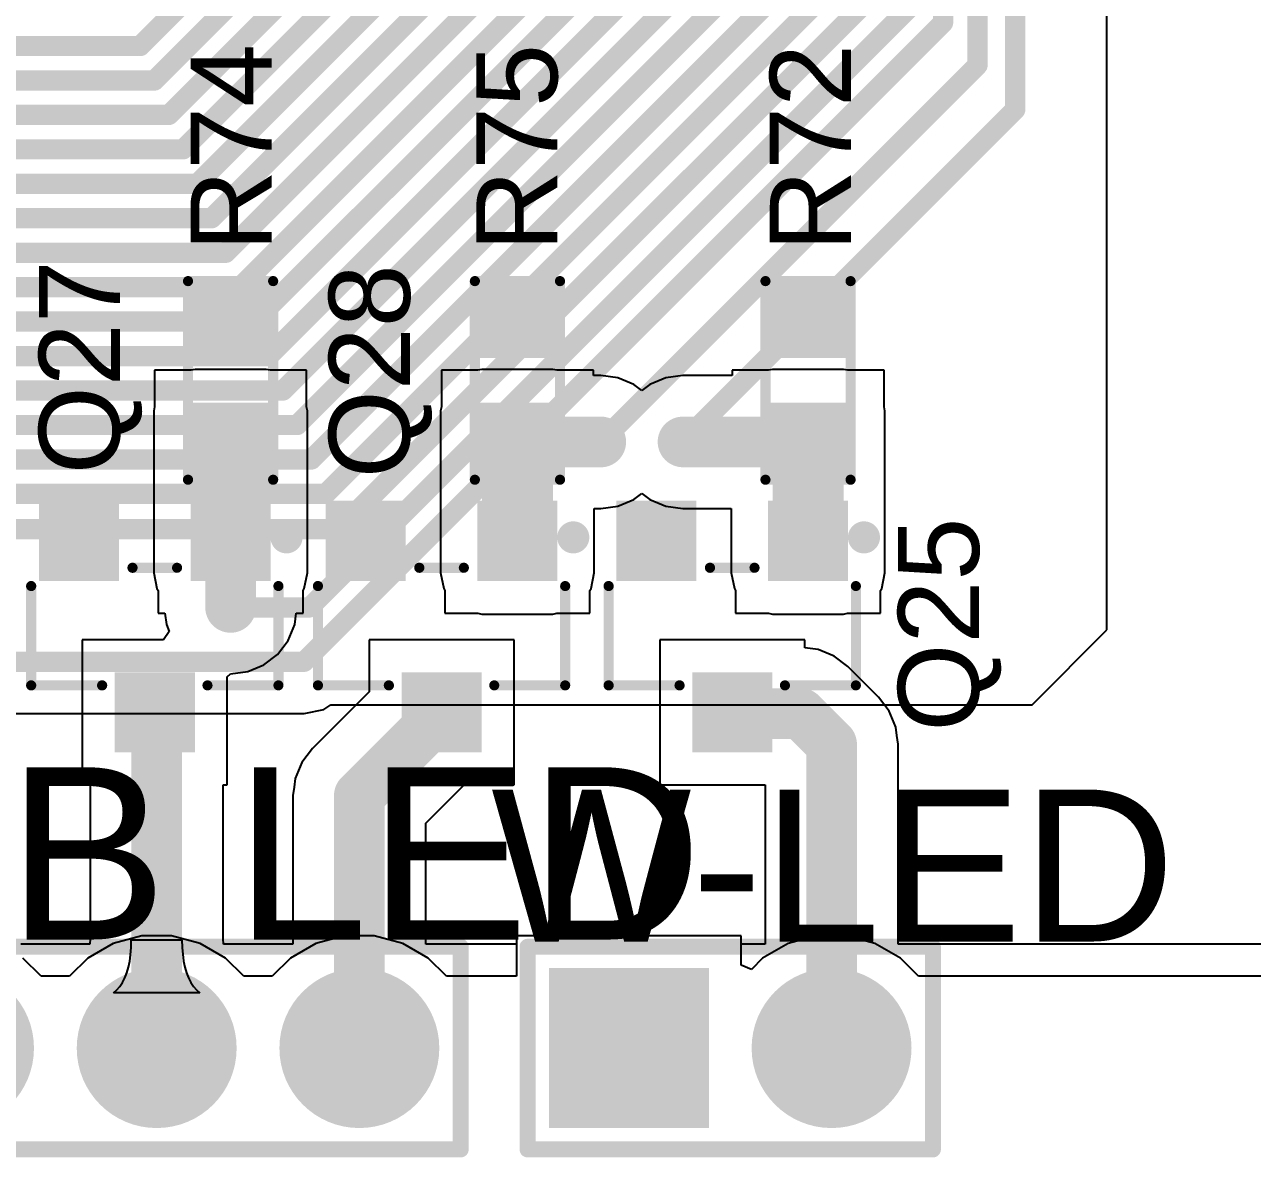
# Model space of a CAD drawing. Header units: millimetres. Extents: x -3 to 5437, y -3 to 5435.
# Drawn here: x 96.95 to 112.34, y -2.68 to 11.52 of the extents above; entities that cross this region are included whole.
import ezdxf

# ---------------------------------------------------------------- set-up
doc = ezdxf.new("R2010")
doc.units = ezdxf.units.MM
for name, color, linetype in [('BottomLayer', 5, 'Continuous'), ('BottomSolder', 6, 'Continuous'), ('MultiLayer', 9, 'Continuous'), ('PadHoleLayer', 156, 'Continuous'), ('TopLayer', 1, 'Continuous'), ('TopOverlay', 2, 'Continuous'), ('TopPaste', 8, 'Continuous'), ('TopSolder', 216, 'Continuous'), ('ViaHoleLayer', 16, 'Continuous')]:
    doc.layers.add(name, color=color, linetype=linetype)
doc.styles.add('Arial', font='', dxfattribs={"height": 0.2})
doc.styles.get('Arial').set_extended_font_data('Arial')

# ---------------------------------------------------------------- blocks, each defined once
blk = doc.blocks.new('SOT23_3_360')
at = {"layer": 'TopLayer'}
for points in [[(0.4, 0.675), (-0.4, 0.675), (-0.4, 1.475), (0.4, 1.475)], [(-0.55, -1.475), (-1.35, -1.475), (-1.35, -0.675), (-0.55, -0.675)], [(1.35, -1.475), (0.55, -1.475), (0.55, -0.675), (1.35, -0.675)]]:
    blk.add_hatch(color=1, dxfattribs=at).paths.add_polyline_path(points)
at = {"layer": 'TopPaste'}
for points in [[(0.4, 0.675), (-0.4, 0.675), (-0.4, 1.475), (0.4, 1.475)], [(-0.55, -1.475), (-1.35, -1.475), (-1.35, -0.675), (-0.55, -0.675)], [(1.35, -1.475), (0.55, -1.475), (0.55, -0.675), (1.35, -0.675)]]:
    blk.add_hatch(color=8, dxfattribs=at).paths.add_polyline_path(points)
at = {"layer": 'TopSolder'}
for points in [[(0.501, 0.573), (-0.502, 0.573), (-0.502, 1.577), (0.501, 1.577)], [(-0.449, -1.577), (-1.452, -1.577), (-1.452, -0.573), (-0.449, -0.573)], [(1.451, -1.577), (0.448, -1.577), (0.448, -0.573), (1.451, -0.573)]]:
    blk.add_hatch(color=216, dxfattribs=at).paths.add_polyline_path(points)
at = {"layer": 'TopOverlay', "const_width": 0.127}
for points in [[(-0.661, 0.737), (-1.55, 0.737)], [(-1.55, 0.737), (-1.55, -0.508)], [(1.549, 0.737), (0.66, 0.737)], [(1.549, 0.737), (1.549, -0.508)], [(0.279, -0.737), (-0.28, -0.737)]]:
    blk.add_lwpolyline(points, dxfattribs=at)
at = {"layer": 'TopOverlay'}
for points, const_width in [([(-1.581, 0.737, 1), (-1.518, 0.737, 1)], 0.0635), ([(-1.581, 0.737, 1), (-1.518, 0.737, 1)], 0.0635), ([(-0.692, 0.737, 1), (-0.629, 0.737, 1)], 0.0635), ([(0.628, 0.737, 1), (0.692, 0.737, 1)], 0.0635), ([(1.517, 0.737, 1), (1.581, 0.737, 1)], 0.0635), ([(1.517, 0.737, 1), (1.581, 0.737, 1)], 0.0635), ([(-1.581, -0.508, 1), (-1.518, -0.508, 1)], 0.0635), ([(1.517, -0.508, 1), (1.581, -0.508, 1)], 0.0635), ([(-0.311, -0.737, 1), (-0.248, -0.737, 1)], 0.0635), ([(0.247, -0.737, 1), (0.311, -0.737, 1)], 0.0635), ([(-1.575, -1.118, 1), (-1.727, -1.118, 1)], 0.25), ([(-1.79, -1.118, 1), (-1.665, -1.118, 1)], 0.125), ([(-1.637, -1.118, 1), (-1.512, -1.118, 1)], 0.125)]:
    blk.add_lwpolyline(points, format="xyb", close=True, dxfattribs=dict(at, const_width=const_width))
blk = doc.blocks.new('SOT23_3_361')
at = {"layer": 'TopLayer'}
for points in [[(0.4, 0.675), (-0.4, 0.675), (-0.4, 1.475), (0.4, 1.475)], [(-0.55, -1.475), (-1.35, -1.475), (-1.35, -0.675), (-0.55, -0.675)], [(1.35, -1.475), (0.55, -1.475), (0.55, -0.675), (1.35, -0.675)]]:
    blk.add_hatch(color=1, dxfattribs=at).paths.add_polyline_path(points)
at = {"layer": 'TopPaste'}
for points in [[(0.4, 0.675), (-0.4, 0.675), (-0.4, 1.475), (0.4, 1.475)], [(-0.55, -1.475), (-1.35, -1.475), (-1.35, -0.675), (-0.55, -0.675)], [(1.35, -1.475), (0.55, -1.475), (0.55, -0.675), (1.35, -0.675)]]:
    blk.add_hatch(color=8, dxfattribs=at).paths.add_polyline_path(points)
at = {"layer": 'TopSolder'}
for points in [[(0.501, 0.573), (-0.502, 0.573), (-0.502, 1.577), (0.501, 1.577)], [(-0.449, -1.577), (-1.452, -1.577), (-1.452, -0.573), (-0.449, -0.573)], [(1.451, -1.577), (0.448, -1.577), (0.448, -0.573), (1.451, -0.573)]]:
    blk.add_hatch(color=216, dxfattribs=at).paths.add_polyline_path(points)
at = {"layer": 'TopOverlay', "const_width": 0.127}
for points in [[(-0.661, 0.737), (-1.55, 0.737)], [(-1.55, 0.737), (-1.55, -0.508)], [(1.549, 0.737), (0.66, 0.737)], [(1.549, 0.737), (1.549, -0.508)], [(0.279, -0.737), (-0.28, -0.737)]]:
    blk.add_lwpolyline(points, dxfattribs=at)
at = {"layer": 'TopOverlay'}
for points, const_width in [([(-1.581, 0.737, 1), (-1.518, 0.737, 1)], 0.0635), ([(-1.581, 0.737, 1), (-1.518, 0.737, 1)], 0.0635), ([(-0.692, 0.737, 1), (-0.629, 0.737, 1)], 0.0635), ([(0.628, 0.737, 1), (0.692, 0.737, 1)], 0.0635), ([(1.517, 0.737, 1), (1.581, 0.737, 1)], 0.0635), ([(1.517, 0.737, 1), (1.581, 0.737, 1)], 0.0635), ([(-1.581, -0.508, 1), (-1.518, -0.508, 1)], 0.0635), ([(1.517, -0.508, 1), (1.581, -0.508, 1)], 0.0635), ([(-0.311, -0.737, 1), (-0.248, -0.737, 1)], 0.0635), ([(0.247, -0.737, 1), (0.311, -0.737, 1)], 0.0635), ([(-1.575, -1.118, 1), (-1.727, -1.118, 1)], 0.25), ([(-1.79, -1.118, 1), (-1.665, -1.118, 1)], 0.125), ([(-1.637, -1.118, 1), (-1.512, -1.118, 1)], 0.125)]:
    blk.add_lwpolyline(points, format="xyb", close=True, dxfattribs=dict(at, const_width=const_width))
blk = doc.blocks.new('RES_0603_395')
at = {"layer": 'TopLayer'}
for points in [[(-0.381, 0.4445), (-0.381, -0.4445), (-1.143, -0.4445), (-1.143, 0.4445)], [(1.143, 0.4445), (1.143, -0.4445), (0.381, -0.4445), (0.381, 0.4445)]]:
    blk.add_hatch(color=1, dxfattribs=at).paths.add_polyline_path(points)
at = {"layer": 'TopPaste'}
for points in [[(-0.381, 0.4445), (-0.381, -0.4445), (-1.143, -0.4445), (-1.143, 0.4445)], [(1.143, 0.4445), (1.143, -0.4445), (0.381, -0.4445), (0.381, 0.4445)]]:
    blk.add_hatch(color=8, dxfattribs=at).paths.add_polyline_path(points)
at = {"layer": 'TopSolder'}
for points in [[(-0.2794, 0.5461), (-0.2794, -0.5461), (-1.2446, -0.5461), (-1.2446, 0.5461)], [(1.2446, 0.5461), (1.2446, -0.5461), (0.2794, -0.5461), (0.2794, 0.5461)]]:
    blk.add_hatch(color=216, dxfattribs=at).paths.add_polyline_path(points)
at = {"layer": 'TopOverlay', "const_width": 0.127}
for points in [[(-1.2446, 0.5334), (-1.2446, -0.5334)], [(-1.2446, 0.5334), (1.2446, 0.5334)], [(1.2446, 0.5334), (1.2446, -0.5334)], [(-1.2446, -0.5334), (1.2446, -0.5334)]]:
    blk.add_lwpolyline(points, dxfattribs=at)
at = {"layer": 'TopOverlay', "const_width": 0.0635}
for points in [[(-1.27635, 0.5334, 1), (-1.21285, 0.5334, 1)], [(-1.27635, 0.5334, 1), (-1.21285, 0.5334, 1)], [(1.21285, 0.5334, 1), (1.27635, 0.5334, 1)], [(1.21285, 0.5334, 1), (1.27635, 0.5334, 1)], [(-1.27635, -0.5334, 1), (-1.21285, -0.5334, 1)], [(-1.27635, -0.5334, 1), (-1.21285, -0.5334, 1)], [(1.21285, -0.5334, 1), (1.27635, -0.5334, 1)], [(1.21285, -0.5334, 1), (1.27635, -0.5334, 1)]]:
    blk.add_lwpolyline(points, format="xyb", close=True, dxfattribs=at)
blk = doc.blocks.new('RES_0603_396')
at = {"layer": 'TopLayer'}
for points in [[(-0.381, 0.4445), (-0.381, -0.4445), (-1.143, -0.4445), (-1.143, 0.4445)], [(1.143, 0.4445), (1.143, -0.4445), (0.381, -0.4445), (0.381, 0.4445)]]:
    blk.add_hatch(color=1, dxfattribs=at).paths.add_polyline_path(points)
at = {"layer": 'TopPaste'}
for points in [[(-0.381, 0.4445), (-0.381, -0.4445), (-1.143, -0.4445), (-1.143, 0.4445)], [(1.143, 0.4445), (1.143, -0.4445), (0.381, -0.4445), (0.381, 0.4445)]]:
    blk.add_hatch(color=8, dxfattribs=at).paths.add_polyline_path(points)
at = {"layer": 'TopSolder'}
for points in [[(-0.2794, 0.5461), (-0.2794, -0.5461), (-1.2446, -0.5461), (-1.2446, 0.5461)], [(1.2446, 0.5461), (1.2446, -0.5461), (0.2794, -0.5461), (0.2794, 0.5461)]]:
    blk.add_hatch(color=216, dxfattribs=at).paths.add_polyline_path(points)
at = {"layer": 'TopOverlay', "const_width": 0.127}
for points in [[(-1.2446, 0.5334), (1.2446, 0.5334)], [(-1.2446, 0.5334), (-1.2446, -0.5334)], [(1.2446, 0.5334), (1.2446, -0.5334)], [(-1.2446, -0.5334), (1.2446, -0.5334)]]:
    blk.add_lwpolyline(points, dxfattribs=at)
at = {"layer": 'TopOverlay', "const_width": 0.0635}
for points in [[(-1.27635, 0.5334, 1), (-1.21285, 0.5334, 1)], [(-1.27635, 0.5334, 1), (-1.21285, 0.5334, 1)], [(1.21285, 0.5334, 1), (1.27635, 0.5334, 1)], [(1.21285, 0.5334, 1), (1.27635, 0.5334, 1)], [(-1.27635, -0.5334, 1), (-1.21285, -0.5334, 1)], [(-1.27635, -0.5334, 1), (-1.21285, -0.5334, 1)], [(1.21285, -0.5334, 1), (1.27635, -0.5334, 1)], [(1.21285, -0.5334, 1), (1.27635, -0.5334, 1)]]:
    blk.add_lwpolyline(points, format="xyb", close=True, dxfattribs=at)
blk = doc.blocks.new('RES_0603_398')
at = {"layer": 'TopLayer'}
for points in [[(-0.381, 0.4445), (-0.381, -0.4445), (-1.143, -0.4445), (-1.143, 0.4445)], [(1.143, 0.4445), (1.143, -0.4445), (0.381, -0.4445), (0.381, 0.4445)]]:
    blk.add_hatch(color=1, dxfattribs=at).paths.add_polyline_path(points)
at = {"layer": 'TopPaste'}
for points in [[(-0.381, 0.4445), (-0.381, -0.4445), (-1.143, -0.4445), (-1.143, 0.4445)], [(1.143, 0.4445), (1.143, -0.4445), (0.381, -0.4445), (0.381, 0.4445)]]:
    blk.add_hatch(color=8, dxfattribs=at).paths.add_polyline_path(points)
at = {"layer": 'TopSolder'}
for points in [[(-0.2794, 0.5461), (-0.2794, -0.5461), (-1.2446, -0.5461), (-1.2446, 0.5461)], [(1.2446, 0.5461), (1.2446, -0.5461), (0.2794, -0.5461), (0.2794, 0.5461)]]:
    blk.add_hatch(color=216, dxfattribs=at).paths.add_polyline_path(points)
at = {"layer": 'TopOverlay', "const_width": 0.127}
for points in [[(-1.2446, 0.5334), (1.2446, 0.5334)], [(-1.2446, 0.5334), (-1.2446, -0.5334)], [(1.2446, 0.5334), (1.2446, -0.5334)], [(-1.2446, -0.5334), (1.2446, -0.5334)]]:
    blk.add_lwpolyline(points, dxfattribs=at)
at = {"layer": 'TopOverlay', "const_width": 0.0635}
for points in [[(-1.27635, 0.5334, 1), (-1.21285, 0.5334, 1)], [(-1.27635, 0.5334, 1), (-1.21285, 0.5334, 1)], [(1.21285, 0.5334, 1), (1.27635, 0.5334, 1)], [(1.21285, 0.5334, 1), (1.27635, 0.5334, 1)], [(-1.27635, -0.5334, 1), (-1.21285, -0.5334, 1)], [(-1.27635, -0.5334, 1), (-1.21285, -0.5334, 1)], [(1.21285, -0.5334, 1), (1.27635, -0.5334, 1)], [(1.21285, -0.5334, 1), (1.27635, -0.5334, 1)]]:
    blk.add_lwpolyline(points, format="xyb", close=True, dxfattribs=at)
blk = doc.blocks.new('SOT23_3_402')
at = {"layer": 'TopLayer'}
for points in [[(0.4, 0.675), (-0.4, 0.675), (-0.4, 1.475), (0.4, 1.475)], [(-0.55, -1.475), (-1.35, -1.475), (-1.35, -0.675), (-0.55, -0.675)], [(1.35, -1.475), (0.55, -1.475), (0.55, -0.675), (1.35, -0.675)]]:
    blk.add_hatch(color=1, dxfattribs=at).paths.add_polyline_path(points)
at = {"layer": 'TopPaste'}
for points in [[(0.4, 0.675), (-0.4, 0.675), (-0.4, 1.475), (0.4, 1.475)], [(-0.55, -1.475), (-1.35, -1.475), (-1.35, -0.675), (-0.55, -0.675)], [(1.35, -1.475), (0.55, -1.475), (0.55, -0.675), (1.35, -0.675)]]:
    blk.add_hatch(color=8, dxfattribs=at).paths.add_polyline_path(points)
at = {"layer": 'TopSolder'}
for points in [[(0.501, 0.573), (-0.502, 0.573), (-0.502, 1.577), (0.501, 1.577)], [(-0.449, -1.577), (-1.452, -1.577), (-1.452, -0.573), (-0.449, -0.573)], [(1.451, -1.577), (0.448, -1.577), (0.448, -0.573), (1.451, -0.573)]]:
    blk.add_hatch(color=216, dxfattribs=at).paths.add_polyline_path(points)
at = {"layer": 'TopOverlay', "const_width": 0.127}
for points in [[(-0.661, 0.737), (-1.55, 0.737)], [(-1.55, 0.737), (-1.55, -0.508)], [(1.549, 0.737), (0.66, 0.737)], [(1.549, 0.737), (1.549, -0.508)], [(0.279, -0.737), (-0.28, -0.737)]]:
    blk.add_lwpolyline(points, dxfattribs=at)
at = {"layer": 'TopOverlay'}
for points, const_width in [([(-1.581, 0.737, 1), (-1.518, 0.737, 1)], 0.0635), ([(-1.581, 0.737, 1), (-1.518, 0.737, 1)], 0.0635), ([(-0.692, 0.737, 1), (-0.629, 0.737, 1)], 0.0635), ([(0.628, 0.737, 1), (0.692, 0.737, 1)], 0.0635), ([(1.517, 0.737, 1), (1.581, 0.737, 1)], 0.0635), ([(1.517, 0.737, 1), (1.581, 0.737, 1)], 0.0635), ([(-1.581, -0.508, 1), (-1.518, -0.508, 1)], 0.0635), ([(1.517, -0.508, 1), (1.581, -0.508, 1)], 0.0635), ([(-0.311, -0.737, 1), (-0.248, -0.737, 1)], 0.0635), ([(0.247, -0.737, 1), (0.311, -0.737, 1)], 0.0635), ([(-1.575, -1.118, 1), (-1.727, -1.118, 1)], 0.25), ([(-1.79, -1.118, 1), (-1.665, -1.118, 1)], 0.125), ([(-1.637, -1.118, 1), (-1.512, -1.118, 1)], 0.125)]:
    blk.add_lwpolyline(points, format="xyb", close=True, dxfattribs=dict(at, const_width=const_width))
blk = doc.blocks.new('HDR1X4_404')
at = {"layer": 'BottomLayer'}
blk.add_hatch(color=5, dxfattribs=at).paths.add_polyline_path([(-0.9, 0.9), (0.9, 0.9), (0.9, -0.9), (-0.9, -0.9)])
h = blk.add_hatch(color=5, dxfattribs=at)
edge = h.paths.add_edge_path()
edge.add_arc((2.54, 0), 0.9, 0, 360)
h = blk.add_hatch(color=5, dxfattribs=at)
edge = h.paths.add_edge_path()
edge.add_arc((5.08, 0), 0.9, 0, 360)
h = blk.add_hatch(color=5, dxfattribs=at)
edge = h.paths.add_edge_path()
edge.add_arc((7.62, 0), 0.9, 0, 360)
at = {"layer": 'BottomSolder'}
blk.add_hatch(color=6, dxfattribs=at).paths.add_polyline_path([(-1.002, 1.002), (1.002, 1.002), (1.002, -1.002), (-1.002, -1.002)])
h = blk.add_hatch(color=6, dxfattribs=at)
edge = h.paths.add_edge_path()
edge.add_arc((2.54, 0), 1.002, 0, 360)
h = blk.add_hatch(color=6, dxfattribs=at)
edge = h.paths.add_edge_path()
edge.add_arc((5.08, 0), 1.002, 0, 360)
h = blk.add_hatch(color=6, dxfattribs=at)
edge = h.paths.add_edge_path()
edge.add_arc((7.62, 0), 1.002, 0, 360)
at = {"layer": 'MultiLayer'}
blk.add_hatch(color=9, dxfattribs=at).paths.add_polyline_path([(-0.9, 0.9), (0.9, 0.9), (0.9, -0.9), (-0.9, -0.9)])
h = blk.add_hatch(color=9, dxfattribs=at)
edge = h.paths.add_edge_path()
edge.add_arc((2.54, 0), 0.9, 0, 360)
h = blk.add_hatch(color=9, dxfattribs=at)
edge = h.paths.add_edge_path()
edge.add_arc((5.08, 0), 0.9, 0, 360)
h = blk.add_hatch(color=9, dxfattribs=at)
edge = h.paths.add_edge_path()
edge.add_arc((7.62, 0), 0.9, 0, 360)
at = {"layer": 'PadHoleLayer'}
h = blk.add_hatch(color=156, dxfattribs=at)
edge = h.paths.add_edge_path()
edge.add_arc((0, 0), 0.475, 0, 360)
h = blk.add_hatch(color=156, dxfattribs=at)
edge = h.paths.add_edge_path()
edge.add_arc((2.54, 0), 0.475, 0, 360)
h = blk.add_hatch(color=156, dxfattribs=at)
edge = h.paths.add_edge_path()
edge.add_arc((5.08, 0), 0.475, 0, 360)
h = blk.add_hatch(color=156, dxfattribs=at)
edge = h.paths.add_edge_path()
edge.add_arc((7.62, 0), 0.475, 0, 360)
at = {"layer": 'TopLayer'}
blk.add_hatch(color=1, dxfattribs=at).paths.add_polyline_path([(-0.9, 0.9), (0.9, 0.9), (0.9, -0.9), (-0.9, -0.9)])
h = blk.add_hatch(color=1, dxfattribs=at)
edge = h.paths.add_edge_path()
edge.add_arc((2.54, 0), 0.9, 0, 360)
h = blk.add_hatch(color=1, dxfattribs=at)
edge = h.paths.add_edge_path()
edge.add_arc((5.08, 0), 0.9, 0, 360)
h = blk.add_hatch(color=1, dxfattribs=at)
edge = h.paths.add_edge_path()
edge.add_arc((7.62, 0), 0.9, 0, 360)
at = {"layer": 'TopSolder'}
blk.add_hatch(color=216, dxfattribs=at).paths.add_polyline_path([(-1.002, 1.002), (1.002, 1.002), (1.002, -1.002), (-1.002, -1.002)])
h = blk.add_hatch(color=216, dxfattribs=at)
edge = h.paths.add_edge_path()
edge.add_arc((2.54, 0), 1.002, 0, 360)
h = blk.add_hatch(color=216, dxfattribs=at)
edge = h.paths.add_edge_path()
edge.add_arc((5.08, 0), 1.002, 0, 360)
h = blk.add_hatch(color=216, dxfattribs=at)
edge = h.paths.add_edge_path()
edge.add_arc((7.62, 0), 1.002, 0, 360)
at = {"layer": 'TopOverlay', "const_width": 0.2}
for points in [[(-1.27, -1.27), (-1.27, 1.27)], [(-1.27, 1.27), (8.89, 1.27)], [(8.89, -1.27), (8.89, 1.27)], [(-1.27, -1.27), (8.89, -1.27)]]:
    blk.add_lwpolyline(points, dxfattribs=at)
at = {"layer": 'TopOverlay', "const_width": 0.1}
for points in [[(-1.32, 1.27, 1), (-1.22, 1.27, 1)], [(-1.32, 1.27, 1), (-1.22, 1.27, 1)], [(8.84, 1.27, 1), (8.94, 1.27, 1)], [(8.84, 1.27, 1), (8.94, 1.27, 1)], [(-1.32, -1.27, 1), (-1.22, -1.27, 1)], [(-1.32, -1.27, 1), (-1.22, -1.27, 1)], [(8.84, -1.27, 1), (8.94, -1.27, 1)], [(8.84, -1.27, 1), (8.94, -1.27, 1)]]:
    blk.add_lwpolyline(points, format="xyb", close=True, dxfattribs=at)
blk = doc.blocks.new('HDR1X2_405')
at = {"layer": 'BottomLayer'}
blk.add_hatch(color=5, dxfattribs=at).paths.add_polyline_path([(-0.9, 0.9), (0.9, 0.9), (0.9, -0.9), (-0.9, -0.9)])
h = blk.add_hatch(color=5, dxfattribs=at)
edge = h.paths.add_edge_path()
edge.add_arc((2.54, 0), 0.9, 0, 360)
at = {"layer": 'BottomSolder'}
blk.add_hatch(color=6, dxfattribs=at).paths.add_polyline_path([(-1.002, 1.002), (1.002, 1.002), (1.002, -1.002), (-1.002, -1.002)])
h = blk.add_hatch(color=6, dxfattribs=at)
edge = h.paths.add_edge_path()
edge.add_arc((2.54, 0), 1.002, 0, 360)
at = {"layer": 'MultiLayer'}
blk.add_hatch(color=9, dxfattribs=at).paths.add_polyline_path([(-0.9, 0.9), (0.9, 0.9), (0.9, -0.9), (-0.9, -0.9)])
h = blk.add_hatch(color=9, dxfattribs=at)
edge = h.paths.add_edge_path()
edge.add_arc((2.54, 0), 0.9, 0, 360)
at = {"layer": 'PadHoleLayer'}
h = blk.add_hatch(color=156, dxfattribs=at)
edge = h.paths.add_edge_path()
edge.add_arc((0, 0), 0.45, 0, 360)
h = blk.add_hatch(color=156, dxfattribs=at)
edge = h.paths.add_edge_path()
edge.add_arc((2.54, 0), 0.45, 0, 360)
at = {"layer": 'TopLayer'}
blk.add_hatch(color=1, dxfattribs=at).paths.add_polyline_path([(-0.9, 0.9), (0.9, 0.9), (0.9, -0.9), (-0.9, -0.9)])
h = blk.add_hatch(color=1, dxfattribs=at)
edge = h.paths.add_edge_path()
edge.add_arc((2.54, 0), 0.9, 0, 360)
at = {"layer": 'TopSolder'}
blk.add_hatch(color=216, dxfattribs=at).paths.add_polyline_path([(-1.002, 1.002), (1.002, 1.002), (1.002, -1.002), (-1.002, -1.002)])
h = blk.add_hatch(color=216, dxfattribs=at)
edge = h.paths.add_edge_path()
edge.add_arc((2.54, 0), 1.002, 0, 360)
at = {"layer": 'TopOverlay', "const_width": 0.2}
for points in [[(-1.27, 1.27), (3.81, 1.27)], [(-1.27, -1.27), (-1.27, 1.27)], [(3.81, -1.27), (3.81, 1.27)], [(-1.27, -1.27), (3.81, -1.27)]]:
    blk.add_lwpolyline(points, dxfattribs=at)
at = {"layer": 'TopOverlay', "const_width": 0.1}
for points in [[(-1.32, 1.27, 1), (-1.22, 1.27, 1)], [(-1.32, 1.27, 1), (-1.22, 1.27, 1)], [(3.76, 1.27, 1), (3.86, 1.27, 1)], [(3.76, 1.27, 1), (3.86, 1.27, 1)], [(-1.32, -1.27, 1), (-1.22, -1.27, 1)], [(-1.32, -1.27, 1), (-1.22, -1.27, 1)], [(3.76, -1.27, 1), (3.86, -1.27, 1)], [(3.76, -1.27, 1), (3.86, -1.27, 1)]]:
    blk.add_lwpolyline(points, format="xyb", close=True, dxfattribs=at)

msp = doc.modelspace()

# ---------------------------------------------------------------- hatches: boundary and pattern name
at = {"layer": 'BottomLayer'}
h = msp.add_hatch(color=5, dxfattribs=at)
edge = h.paths.add_edge_path()
edge.add_arc((104.171, 6.291), 0.3, 0, 360)
h = msp.add_hatch(color=5, dxfattribs=at)
edge = h.paths.add_edge_path()
edge.add_arc((105.202, 6.291), 0.3, 0, 360)
h = msp.add_hatch(color=5, dxfattribs=at)
edge = h.paths.add_edge_path()
edge.add_arc((99.532, 4.217), 0.3, 0, 360)
at = {"layer": 'BottomSolder'}
h = msp.add_hatch(color=6, dxfattribs=at)
edge = h.paths.add_edge_path()
edge.add_arc((104.171, 6.291), 0.15, 0, 360)
h = msp.add_hatch(color=6, dxfattribs=at)
edge = h.paths.add_edge_path()
edge.add_arc((105.202, 6.291), 0.15, 0, 360)
h = msp.add_hatch(color=6, dxfattribs=at)
edge = h.paths.add_edge_path()
edge.add_arc((99.532, 4.217), 0.15, 0, 360)
at = {"layer": 'TopLayer'}
for points in [[(99.088, 4.652), (99.977, 4.652), (99.977, 6.681), (99.088, 6.681)], [(102.682, 4.652), (103.571, 4.652), (103.571, 6.681), (102.682, 6.681)], [(106.325, 4.652), (107.214, 4.652), (107.214, 6.681), (106.325, 6.681)]]:
    msp.add_hatch(color=1, dxfattribs=at).paths.add_polyline_path(points)
h = msp.add_hatch(color=1, dxfattribs=at)
edge = h.paths.add_edge_path()
edge.add_arc((104.171, 6.291), 0.3, 0, 360)
h = msp.add_hatch(color=1, dxfattribs=at)
edge = h.paths.add_edge_path()
edge.add_arc((105.202, 6.291), 0.3, 0, 360)
h = msp.add_hatch(color=1, dxfattribs=at)
edge = h.paths.add_edge_path()
edge.add_arc((99.532, 4.217), 0.3, 0, 360)
at = {"layer": 'TopSolder'}
h = msp.add_hatch(color=216, dxfattribs=at)
edge = h.paths.add_edge_path()
edge.add_arc((104.171, 6.291), 0.15, 0, 360)
h = msp.add_hatch(color=216, dxfattribs=at)
edge = h.paths.add_edge_path()
edge.add_arc((105.202, 6.291), 0.15, 0, 360)
h = msp.add_hatch(color=216, dxfattribs=at)
edge = h.paths.add_edge_path()
edge.add_arc((99.532, 4.217), 0.15, 0, 360)
at = {"layer": 'ViaHoleLayer'}
h = msp.add_hatch(color=16, dxfattribs=at)
edge = h.paths.add_edge_path()
edge.add_arc((104.171, 6.291), 0.15, 0, 360)
h = msp.add_hatch(color=16, dxfattribs=at)
edge = h.paths.add_edge_path()
edge.add_arc((105.202, 6.291), 0.15, 0, 360)
h = msp.add_hatch(color=16, dxfattribs=at)
edge = h.paths.add_edge_path()
edge.add_arc((99.532, 4.217), 0.15, 0, 360)

# ---------------------------------------------------------------- linework, layer by layer
at = {"layer": 'BottomLayer'}
for p, q in [((110.515, 3.937), (110.515, 27.286)), ((109.576, 2.997), (110.515, 3.937)), ((100.453, 2.889), (100.701, 2.938)), ((100.701, 2.938), (100.789, 2.997)), ((100.789, 2.997), (109.576, 2.997)), ((96.613, 2.889), (100.453, 2.889)), ((98.062, 0.006), (97.741, -0.18)), ((98.42, 0.102), (98.062, 0.006)), ((98.791, 0.102), (98.42, 0.102)), ((99.149, 0.006), (98.791, 0.102)), ((99.47, -0.18), (99.149, 0.006)), ((100.602, 0.006), (100.281, -0.18)), ((100.96, 0.102), (100.602, 0.006)), ((101.331, 0.102), (100.96, 0.102)), ((101.689, 0.006), (101.331, 0.102)), ((102.01, -0.18), (101.689, 0.006)), ((105.932, 0.102), (103.116, 0.102)), ((103.116, 0.102), (103.116, -0.406)), ((105.932, -0.268), (105.932, 0.102)), ((106.521, 0.006), (106.2, -0.18)), ((106.879, 0.102), (106.521, 0.006)), ((107.249, 0.102), (106.879, 0.102)), ((107.607, 0.006), (107.249, 0.102)), ((107.929, -0.18), (107.607, 0.006)), ((97.157, -0.406), (96.93, -0.18)), ((97.741, -0.18), (97.515, -0.406)), ((99.697, -0.406), (99.47, -0.18)), ((100.281, -0.18), (100.055, -0.406)), ((102.237, -0.406), (102.01, -0.18)), ((106.059, -0.32), (105.932, -0.268)), ((106.2, -0.18), (106.059, -0.32)), ((108.155, -0.406), (107.929, -0.18)), ((97.515, -0.406), (97.157, -0.406)), ((100.055, -0.406), (99.697, -0.406)), ((103.116, -0.406), (102.237, -0.406)), ((113.284, -0.406), (108.155, -0.406))]:
    msp.add_line(p, q, dxfattribs=at)
at = {"layer": 'BottomLayer', "const_width": 0.254}
for points in [[(108.462, 11.545), (108.462, 55.257)], [(108.893, 11.013), (108.893, 53.996)], [(109.366, 10.455), (109.366, 52.794)], [(98.399, 11.253), (101.52, 14.374)], [(98.578, 10.821), (101.952, 14.195)], [(98.757, 10.389), (102.384, 14.016)], [(98.936, 9.958), (102.816, 13.838)], [(99.115, 9.526), (103.248, 13.659)], [(99.294, 9.094), (103.679, 13.48)], [(99.473, 8.662), (104.12, 13.31)], [(99.651, 8.23), (104.552, 13.131)], [(99.83, 7.799), (104.984, 12.952)], [(100.009, 7.367), (105.416, 12.773)], [(100.188, 6.935), (105.847, 12.595)], [(100.367, 6.503), (106.287, 12.423)], [(100.546, 6.071), (106.727, 12.253)], [(100.725, 5.64), (107.159, 12.074)], [(100.893, 5.198), (107.591, 11.896)], [(100.523, 4.217), (108.03, 11.724)], [(100.453, 3.536), (108.462, 11.545)], [(58.792, 11.253), (98.399, 11.253)], [(104.171, 6.291), (108.893, 11.013)], [(58.971, 10.821), (98.578, 10.821)], [(59.15, 10.389), (98.757, 10.389)], [(105.202, 6.291), (109.366, 10.455)], [(59.329, 9.958), (98.936, 9.958)], [(59.508, 9.526), (99.115, 9.526)], [(59.687, 9.094), (99.294, 9.094)], [(59.865, 8.662), (99.473, 8.662)], [(60.068, 8.23), (99.651, 8.23)], [(61.351, 7.799), (99.83, 7.799)], [(63.892, 7.367), (100.009, 7.367)], [(72.263, 6.935), (100.188, 6.935)], [(74.865, 6.503), (100.367, 6.503)], [(77.353, 6.071), (100.546, 6.071)], [(79.926, 5.64), (100.725, 5.64)], [(88.33, 5.198), (100.893, 5.198)], [(99.532, 4.217), (100.523, 4.217)], [(96.613, 3.536), (100.453, 3.536)]]:
    msp.add_lwpolyline(points, dxfattribs=at)
at = {"layer": 'BottomLayer', "const_width": 0.127}
for points in [[(108.398, 11.545, 1), (108.525, 11.545, 1)], [(108.398, 11.545, 1), (108.525, 11.545, 1)], [(98.336, 11.253, 1), (98.463, 11.253, 1)], [(98.336, 11.253, 1), (98.463, 11.253, 1)], [(108.83, 11.013, 1), (108.957, 11.013, 1)], [(108.83, 11.013, 1), (108.957, 11.013, 1)], [(98.515, 10.821, 1), (98.642, 10.821, 1)], [(98.515, 10.821, 1), (98.642, 10.821, 1)], [(98.694, 10.389, 1), (98.821, 10.389, 1)], [(98.694, 10.389, 1), (98.821, 10.389, 1)], [(109.302, 10.455, 1), (109.429, 10.455, 1)], [(109.302, 10.455, 1), (109.429, 10.455, 1)], [(98.872, 9.958, 1), (98.999, 9.958, 1)], [(98.872, 9.958, 1), (98.999, 9.958, 1)], [(99.051, 9.526, 1), (99.178, 9.526, 1)], [(99.051, 9.526, 1), (99.178, 9.526, 1)], [(99.23, 9.094, 1), (99.357, 9.094, 1)], [(99.23, 9.094, 1), (99.357, 9.094, 1)], [(99.409, 8.662, 1), (99.536, 8.662, 1)], [(99.409, 8.662, 1), (99.536, 8.662, 1)], [(99.588, 8.23, 1), (99.715, 8.23, 1)], [(99.588, 8.23, 1), (99.715, 8.23, 1)], [(99.767, 7.799, 1), (99.894, 7.799, 1)], [(99.767, 7.799, 1), (99.894, 7.799, 1)], [(99.946, 7.367, 1), (100.073, 7.367, 1)], [(99.946, 7.367, 1), (100.073, 7.367, 1)], [(100.124, 6.935, 1), (100.251, 6.935, 1)], [(100.124, 6.935, 1), (100.251, 6.935, 1)], [(100.303, 6.503, 1), (100.43, 6.503, 1)], [(100.303, 6.503, 1), (100.43, 6.503, 1)], [(104.108, 6.291, 1), (104.235, 6.291, 1)], [(105.139, 6.291, 1), (105.266, 6.291, 1)], [(100.482, 6.071, 1), (100.609, 6.071, 1)], [(100.482, 6.071, 1), (100.609, 6.071, 1)], [(100.661, 5.64, 1), (100.788, 5.64, 1)], [(100.661, 5.64, 1), (100.788, 5.64, 1)], [(100.83, 5.198, 1), (100.957, 5.198, 1)], [(100.83, 5.198, 1), (100.957, 5.198, 1)], [(99.469, 4.217, 1), (99.596, 4.217, 1)], [(100.46, 4.217, 1), (100.587, 4.217, 1)], [(100.46, 4.217, 1), (100.587, 4.217, 1)], [(100.39, 3.536, 1), (100.517, 3.536, 1)], [(100.39, 3.536, 1), (100.517, 3.536, 1)]]:
    msp.add_lwpolyline(points, format="xyb", close=True, dxfattribs=at)
at = {"layer": 'TopLayer'}
for p, q in [((99.038, 7.189), (98.58, 7.189)), ((98.58, 7.189), (98.58, 6.731)), ((99.088, 7.199), (99.038, 7.189)), ((99.977, 7.199), (99.088, 7.199)), ((100.027, 7.189), (99.977, 7.199)), ((100.485, 7.189), (100.027, 7.189)), ((100.485, 6.731), (100.485, 7.189)), ((102.632, 7.189), (102.174, 7.189)), ((102.174, 7.189), (102.174, 6.731)), ((102.682, 7.199), (102.632, 7.189)), ((103.571, 7.199), (102.682, 7.199)), ((103.621, 7.189), (103.571, 7.199)), ((104.079, 7.189), (103.621, 7.189)), ((104.079, 7.124), (104.079, 7.189)), ((104.171, 7.124), (104.079, 7.124)), ((104.387, 7.095), (104.171, 7.124)), ((104.587, 7.012), (104.387, 7.095)), ((104.987, 7.095), (104.786, 7.012)), ((105.202, 7.124), (104.987, 7.095)), ((105.817, 7.124), (105.202, 7.124)), ((106.275, 7.189), (105.817, 7.189)), ((105.817, 7.189), (105.817, 7.124)), ((106.325, 7.199), (106.275, 7.189)), ((107.214, 7.199), (106.325, 7.199)), ((107.264, 7.189), (107.214, 7.199)), ((107.722, 7.189), (107.264, 7.189)), ((107.722, 6.731), (107.722, 7.189)), ((104.687, 6.936), (104.587, 7.012)), ((104.786, 7.012), (104.687, 6.936)), ((98.58, 6.731), (98.57, 6.681)), ((98.57, 6.681), (98.57, 4.652)), ((100.495, 6.681), (100.485, 6.731)), ((100.495, 4.652), (100.495, 6.681)), ((102.174, 6.731), (102.164, 6.681)), ((102.164, 6.681), (102.164, 4.652)), ((107.732, 6.681), (107.722, 6.731)), ((107.732, 4.652), (107.732, 6.681)), ((104.387, 5.487), (104.587, 5.57)), ((104.587, 5.57), (104.687, 5.646)), ((104.687, 5.646), (104.786, 5.57)), ((104.786, 5.57), (104.987, 5.487)), ((104.089, 4.652), (104.089, 5.458)), ((104.089, 5.458), (104.171, 5.458)), ((104.171, 5.458), (104.387, 5.487)), ((104.987, 5.487), (105.202, 5.458)), ((105.202, 5.458), (105.807, 5.458)), ((105.807, 5.458), (105.807, 4.652)), ((98.57, 4.652), (98.609, 4.454)), ((100.455, 4.454), (100.495, 4.652)), ((102.164, 4.652), (102.204, 4.454)), ((104.05, 4.454), (104.089, 4.652)), ((105.807, 4.652), (105.846, 4.454)), ((107.692, 4.454), (107.732, 4.652)), ((98.609, 4.454), (98.624, 4.431)), ((98.624, 4.431), (98.624, 4.144)), ((100.44, 4.431), (100.455, 4.454)), ((100.44, 4.144), (100.44, 4.431)), ((102.204, 4.454), (102.219, 4.431)), ((102.219, 4.431), (102.219, 4.144)), ((104.035, 4.431), (104.05, 4.454)), ((104.035, 4.144), (104.035, 4.431)), ((105.846, 4.454), (105.861, 4.431)), ((105.861, 4.431), (105.861, 4.144)), ((107.677, 4.431), (107.692, 4.454)), ((107.677, 4.144), (107.677, 4.431)), ((98.624, 4.144), (98.709, 4.144)), ((98.709, 4.144), (98.728, 4.002)), ((98.728, 4.002), (98.764, 3.915)), ((100.254, 3.801), (100.337, 4.002)), ((100.337, 4.002), (100.355, 4.144)), ((100.355, 4.144), (100.44, 4.144)), ((102.219, 4.144), (102.632, 4.144)), ((102.632, 4.144), (102.682, 4.134)), ((102.682, 4.134), (103.571, 4.134)), ((103.571, 4.134), (103.621, 4.144)), ((103.621, 4.144), (104.035, 4.144)), ((105.861, 4.144), (106.275, 4.144)), ((106.275, 4.144), (106.325, 4.134)), ((106.325, 4.134), (107.214, 4.134)), ((107.214, 4.134), (107.264, 4.144)), ((107.264, 4.144), (107.677, 4.144)), ((98.764, 3.915), (98.693, 3.81)), ((98.693, 3.81), (97.674, 3.81)), ((97.674, 3.81), (97.674, 1.994)), ((100.121, 3.629), (100.254, 3.801)), ((103.085, 3.81), (101.269, 3.81)), ((101.269, 3.81), (101.269, 3.159)), ((103.085, 1.994), (103.085, 3.81)), ((106.727, 3.81), (104.911, 3.81)), ((104.911, 3.81), (104.911, 1.994)), ((106.727, 3.712), (106.727, 3.81)), ((106.896, 3.69), (106.727, 3.712)), ((99.949, 3.496), (100.121, 3.629)), ((107.096, 3.607), (106.896, 3.69)), ((107.269, 3.475), (107.096, 3.607)), ((99.532, 3.385), (99.748, 3.413)), ((99.748, 3.413), (99.949, 3.496)), ((107.653, 3.091), (107.269, 3.475)), ((99.49, 3.348), (99.532, 3.385)), ((99.49, 1.994), (99.49, 3.348)), ((101.269, 3.159), (100.557, 2.447)), ((107.785, 2.918), (107.653, 3.091)), ((107.868, 2.717), (107.785, 2.918)), ((107.882, 2.61), (107.868, 2.717)), ((107.897, 2.502), (107.882, 2.61)), ((107.897, -0.003), (107.897, 2.502)), ((100.557, 2.447), (100.425, 2.275)), ((100.425, 2.275), (100.342, 2.074)), ((100.342, 2.074), (100.327, 1.966)), ((97.674, 1.994), (97.773, 1.994)), ((97.773, 1.994), (97.773, 0.074)), ((99.438, 0.074), (99.438, 1.994)), ((99.438, 1.994), (99.49, 1.994)), ((100.327, 1.966), (100.313, 1.859)), ((100.313, 1.859), (100.313, -0.003)), ((101.978, 1.514), (102.459, 1.994)), ((102.459, 1.994), (103.085, 1.994)), ((104.911, 1.994), (106.231, 1.994)), ((106.231, 1.994), (106.231, -0.003)), ((101.978, -0.003), (101.978, 1.514)), ((97.771, 0.062), (97.769, -0.003)), ((97.773, 0.074), (97.771, 0.062)), ((98.286, -0.045), (98.288, 0.05)), ((98.288, 0.05), (98.923, 0.05)), ((98.923, 0.05), (98.926, -0.045)), ((99.441, 0.062), (99.438, 0.074)), ((99.443, -0.003), (99.441, 0.062)), ((105.932, 0.102), (103.116, 0.102)), ((103.116, 0.102), (103.116, -0.003)), ((105.932, -0.003), (105.932, 0.102)), ((97.769, -0.003), (96.903, -0.003)), ((98.268, -0.217), (98.279, -0.135)), ((98.279, -0.135), (98.286, -0.045)), ((98.926, -0.045), (98.943, -0.217)), ((100.313, -0.003), (99.443, -0.003)), ((103.116, -0.003), (101.978, -0.003)), ((106.231, -0.003), (105.932, -0.003)), ((196.689, -0.003), (107.897, -0.003)), ((98.233, -0.363), (98.253, -0.293)), ((98.253, -0.293), (98.268, -0.217)), ((98.943, -0.217), (98.959, -0.293)), ((98.959, -0.293), (98.979, -0.363)), ((98.179, -0.482), (98.208, -0.426)), ((98.208, -0.426), (98.233, -0.363)), ((98.979, -0.363), (99.003, -0.426)), ((99.003, -0.426), (99.032, -0.482)), ((98.066, -0.612), (98.108, -0.575)), ((99.146, -0.612), (98.066, -0.612)), ((98.108, -0.575), (98.146, -0.532)), ((98.146, -0.532), (98.179, -0.482)), ((99.032, -0.482), (99.066, -0.532)), ((99.066, -0.532), (99.104, -0.575)), ((99.104, -0.575), (99.146, -0.612))]:
    msp.add_line(p, q, dxfattribs=at)
for points, const_width in [([(103.212, 6.291), (104.171, 6.291)], 0.635), ([(105.202, 6.291), (106.713, 6.291)], 0.635), ([(103.127, 6.3), (103.174, 6.253)], 0.254), ([(103.174, 6.253), (103.212, 6.291)], 0.254), ([(106.737, 6.268), (106.769, 6.3)], 0.254), ([(106.737, 5.699), (106.737, 6.268)], 0.254), ([(106.737, 5.699), (106.769, 5.666)], 0.254), ([(99.532, 4.217), (99.532, 5.052)], 0.635), ([(99.463, 4.982), (99.532, 5.052)], 0.254), ([(98.582, 2.902), (98.606, 2.878)], 0.635), ([(98.606, -1.306), (98.606, 2.878)], 0.635), ([(101.146, 1.859), (102.094, 2.807)], 0.635), ([(102.094, 2.819), (102.164, 2.889)], 0.635), ([(102.094, 2.807), (102.094, 2.819)], 0.635), ([(102.164, 2.889), (102.177, 2.889)], 0.635), ([(105.819, 2.902), (105.835, 2.886)], 0.635), ([(105.835, 2.886), (106.68, 2.886)], 0.635), ([(106.68, 2.886), (107.064, 2.502)], 0.635), ([(107.064, -1.306), (107.064, 2.502)], 0.635), ([(101.146, -1.306), (101.146, 1.859)], 0.635)]:
    msp.add_lwpolyline(points, dxfattribs=dict(at, const_width=const_width))
for points, const_width in [([(103.053, 6.291, 1), (103.37, 6.291, 1)], 0.318), ([(104.012, 6.291, 1), (104.33, 6.291, 1)], 0.318), ([(105.044, 6.291, 1), (105.361, 6.291, 1)], 0.318), ([(106.554, 6.291, 1), (106.872, 6.291, 1)], 0.318), ([(103.063, 6.3, 1), (103.19, 6.3, 1)], 0.127), ([(103.11, 6.253, 1), (103.237, 6.253, 1)], 0.127), ([(103.11, 6.253, 1), (103.237, 6.253, 1)], 0.127), ([(103.148, 6.291, 1), (103.275, 6.291, 1)], 0.127), ([(106.673, 6.268, 1), (106.8, 6.268, 1)], 0.127), ([(106.673, 6.268, 1), (106.8, 6.268, 1)], 0.127), ([(106.706, 6.3, 1), (106.833, 6.3, 1)], 0.127), ([(106.673, 5.699, 1), (106.8, 5.699, 1)], 0.127), ([(106.673, 5.699, 1), (106.8, 5.699, 1)], 0.127), ([(106.706, 5.666, 1), (106.833, 5.666, 1)], 0.127), ([(99.374, 5.052, 1), (99.691, 5.052, 1)], 0.318), ([(99.4, 4.982, 1), (99.527, 4.982, 1)], 0.127), ([(99.469, 5.052, 1), (99.596, 5.052, 1)], 0.127), ([(99.374, 4.217, 1), (99.691, 4.217, 1)], 0.318), ([(98.424, 2.902, 1), (98.741, 2.902, 1)], 0.318), ([(98.447, 2.878, 1), (98.765, 2.878, 1)], 0.318), ([(98.447, 2.878, 1), (98.765, 2.878, 1)], 0.318), ([(101.935, 2.819, 1), (102.253, 2.819, 1)], 0.318), ([(101.935, 2.819, 1), (102.253, 2.819, 1)], 0.318), ([(101.935, 2.807, 1), (102.253, 2.807, 1)], 0.318), ([(101.935, 2.807, 1), (102.253, 2.807, 1)], 0.318), ([(102.005, 2.889, 1), (102.323, 2.889, 1)], 0.318), ([(102.005, 2.889, 1), (102.323, 2.889, 1)], 0.318), ([(102.018, 2.889, 1), (102.335, 2.889, 1)], 0.318), ([(105.66, 2.902, 1), (105.978, 2.902, 1)], 0.318), ([(105.676, 2.886, 1), (105.994, 2.886, 1)], 0.318), ([(105.676, 2.886, 1), (105.994, 2.886, 1)], 0.318), ([(106.521, 2.886, 1), (106.839, 2.886, 1)], 0.318), ([(106.521, 2.886, 1), (106.839, 2.886, 1)], 0.318), ([(106.905, 2.502, 1), (107.223, 2.502, 1)], 0.318), ([(106.905, 2.502, 1), (107.223, 2.502, 1)], 0.318), ([(100.987, 1.859, 1), (101.305, 1.859, 1)], 0.318), ([(100.987, 1.859, 1), (101.305, 1.859, 1)], 0.318), ([(98.447, -1.306, 1), (98.765, -1.306, 1)], 0.318), ([(100.987, -1.306, 1), (101.305, -1.306, 1)], 0.318), ([(106.905, -1.306, 1), (107.223, -1.306, 1)], 0.318)]:
    msp.add_lwpolyline(points, format="xyb", close=True, dxfattribs=dict(at, const_width=const_width))

# ---------------------------------------------------------------- block references
for name, p, rotation in [('RES_0603_396', (99.532, 7.062), 90), ('RES_0603_395', (103.127, 7.062), 90), ('RES_0603_398', (106.769, 7.062), 90), ('SOT23_3_361', (98.582, 3.977), 180), ('SOT23_3_360', (102.176, 3.977), 180), ('SOT23_3_402', (105.819, 3.977), 180)]:
    msp.add_blockref(name, p, dxfattribs=dict(rotation=rotation))
for name, p in [('HDR1X4_404', (93.526, -1.306)), ('HDR1X2_405', (104.524, -1.306))]:
    msp.add_blockref(name, p)

# ---------------------------------------------------------------- texts
at = {"layer": 'TopOverlay', "style": 'Arial'}
for s, height, rotation, p in [('R74', 1.016, 90, (100.046, 8.675)), ('R75', 1.016, 90, (103.628, 8.675)), ('R72', 1.016, 90, (107.306, 8.675)), ('Q27', 1.016, 90, (98.145, 5.885)), ('Q28', 1.016, 90, (101.779, 5.835)), ('Q25', 1.016, 90, (108.912, 2.66)), ('RGB LED', 2.159, 360, (92.205, 0.055)), ('W-LED', 1.905, 360, (102.797, 0.03))]:
    msp.add_text(s, height=height, rotation=rotation, dxfattribs=at).set_placement(p)

doc.saveas('drawing.dxf')
